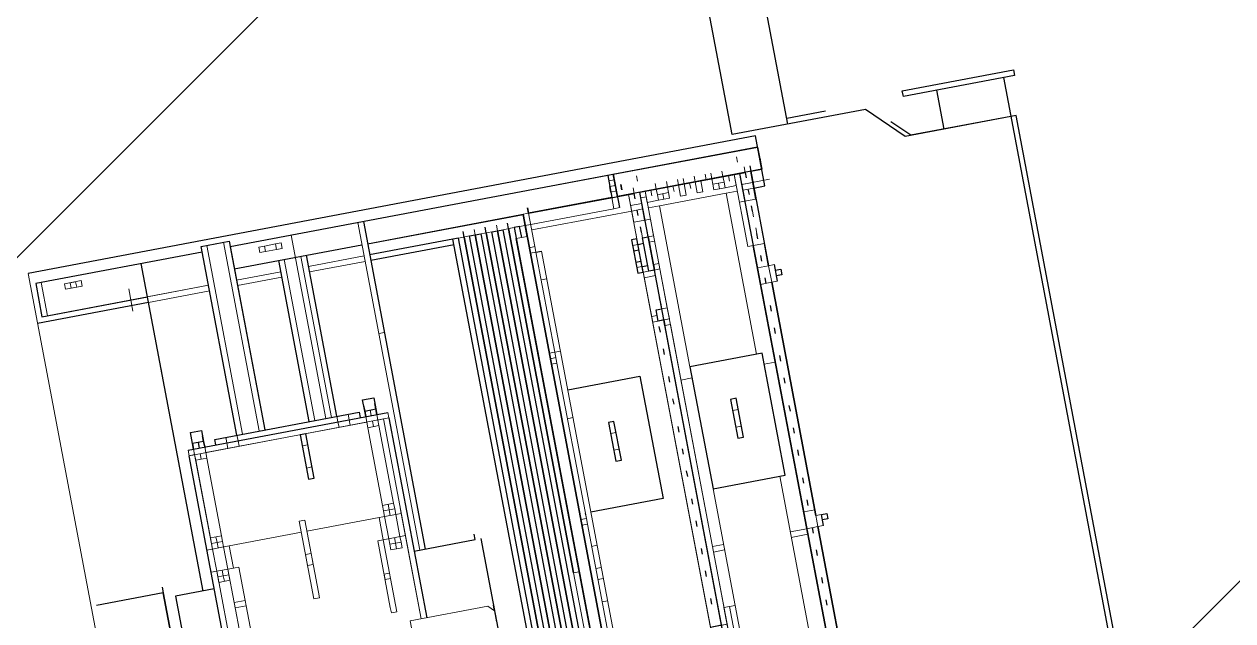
# Model space of a CAD drawing. Extents: x 407440 to 411585, y 6041728 to 6045069.
# Drawn here: x 410380.53 to 410392.8, y 6044272.61 to 6044278.68 of the extents above; entities that cross this region are included whole.
import ezdxf

# ---------------------------------------------------------------- set-up
doc = ezdxf.new("R2010")
doc.units = 0
doc.header["$LTSCALE"] = 5
doc.linetypes.add('foc-TIELINE', pattern=[1.875, 1.25, -0.625])
doc.layers.add('P-PROPOSED-EXISTING-H', color=59, linetype='Continuous')
doc.layers.add('T-TIE', color=201, linetype='foc-TIELINE')

# ---------------------------------------------------------------- blocks, each defined once
blk = doc.blocks.new('P-RIG-877')
at = {"layer": 'T-TIE', "linetype": 'ByBlock', "lineweight": 25}
for points in [[(-3.3868, -19.0695), (-3.3868, -18.8399), (-3.3753, -18.8399), (-3.3753, -19.0695)], [(-3.3065, -19.3795), (-3.295, -19.3795)], [(-3.0539, -19.4024), (-2.5717, -19.4024)], [(-2.5487, -19.4024), (-2.1584, -19.4024)], [(-2.6635, -19.4484), (-2.9161, -19.4484), (-2.9161, -19.5976), (-2.6635, -19.5976)], [(-2.7554, -19.5172), (-2.8357, -19.5172), (-2.8357, -19.5287), (-2.7554, -19.5287)], [(-3.1228, -19.632), (-3.1228, -19.6435), (-3.1916, -19.6435), (-3.1916, -19.632)], [(-3.1342, -19.632), (-3.1228, -19.632)], [(-3.3065, -19.6665), (-3.295, -19.6665)], [(-3.1916, -19.655), (-3.1916, -19.6665), (-3.1228, -19.6665), (-3.1228, -19.655)], [(-3.3065, -19.6895), (-3.295, -19.6895)], [(-2.7554, -19.7698), (-2.8357, -19.7698), (-2.8357, -19.7813), (-2.7554, -19.7813)], [(-3.295, -19.8617), (-3.2835, -19.8617)], [(-1.4351, -19.8731), (-3.2835, -19.8731)], [(-3.2605, -19.9076), (-2.5487, -19.9076)], [(-3.2605, -19.9535), (-2.3191, -19.9535)], [(-3.2605, -19.9765), (-2.3191, -19.9765)], [(-3.2605, -19.9994), (-2.3191, -19.9994)], [(-2.5143, -20.0798), (-2.5028, -20.0798)], [(-2.9391, -20.2635), (-2.9505, -20.2635)], [(-2.8357, -20.3898), (-2.9276, -20.3898), (-2.9276, -20.4013), (-2.8357, -20.4013)]]:
    blk.add_lwpolyline(points, close=True, dxfattribs=at)
for points in [[(-1.1366, -19.3106), (-1.1366, -19.1499), (-1.217, -19.0695), (-1.217, -18.8514), (-3.295, -18.8514), (-3.295, -19.0695), (-3.3294, -19.1039)], [(-3.295, -18.8628), (-3.295, -19.081), (-3.3639, -19.1499), (-3.3639, -19.4254), (-3.9723, -19.4254), (-3.9723, -24.2932), (-4.0871, -24.2932)], [(-3.3753, -18.8628), (-1.1366, -18.8628)], [(-3.295, -19.0006), (-3.3753, -19.0006)], [(-3.3753, -19.2302), (-3.3753, -19.3106)], [(-3.3639, -19.3106), (-4.0871, -19.3106), (-4.0871, -24.8787)], [(-3.249, -19.4024), (-3.249, -19.3795), (-3.3524, -19.3795), (-3.3524, -20.8834)], [(-3.2261, -19.4024), (-3.2835, -19.4024), (-3.2835, -19.3795), (-3.2835, -19.678), (-3.3294, -19.678), (-3.2605, -19.678)], [(-3.295, -19.678), (-3.3294, -19.678), (-3.3294, -19.3795), (-3.2835, -19.3795)], [(-3.3294, -19.3795), (-3.3294, -20.4701)], [(-3.0883, -19.391), (-3.0539, -19.391)], [(-3.0768, -19.391), (-3.0768, -19.3795), (-3.0654, -19.3795), (-3.0654, -19.391)], [(-2.5487, -19.391), (-2.5717, -19.391), (-2.5717, -19.3795), (-2.5602, -19.3795), (-2.5602, -19.391)], [(-3.295, -19.4024), (-3.2835, -19.4024), (-3.0883, -19.4024), (-3.1342, -19.4024)], [(-3.2261, -19.632), (-3.2835, -19.632), (-3.2835, -19.4139), (-3.272, -19.4139)], [(-3.2376, -19.4139), (-3.249, -19.4139)], [(-3.2031, -19.4139), (-3.2146, -19.4139)], [(-3.1457, -19.4139), (-3.1572, -19.4139)], [(-3.0998, -19.4139), (-3.1113, -19.4139)], [(-3.0539, -19.4139), (-3.0654, -19.4139)], [(-2.9965, -19.4139), (-3.008, -19.4139)], [(-2.9505, -19.4139), (-2.962, -19.4139)], [(-2.8931, -19.4139), (-2.9046, -19.4139)], [(-2.8472, -19.4139), (-2.8587, -19.4139)], [(-2.7898, -19.4139), (-2.8013, -19.4139)], [(-2.7439, -19.4139), (-2.7554, -19.4139)], [(-2.698, -19.4139), (-2.7095, -19.4139)], [(-2.6406, -19.4139), (-2.652, -19.4139)], [(-2.5946, -19.4139), (-2.6061, -19.4139)], [(-2.5372, -19.4139), (-2.5487, -19.4139)], [(-2.4913, -19.4139), (-2.5028, -19.4139)], [(-2.4339, -19.4139), (-2.4454, -19.4139)], [(-2.388, -19.4139), (-2.3995, -19.4139)], [(-3.2835, -19.4254), (-3.2261, -19.4254)], [(-3.272, -19.4254), (-2.1813, -19.4254), (-3.1342, -19.4254)], [(-2.388, -19.632), (-2.388, -19.655), (-2.2961, -19.655), (-2.2961, -19.632), (-2.1813, -19.632), (-3.272, -19.632)], [(-3.1916, -19.632), (-3.2031, -19.632)], [(-2.3995, -19.632), (-3.0194, -19.632), (-3.008, -19.632), (-3.0194, -19.632), (-3.0194, -19.6435), (-3.0424, -19.6435), (-3.0424, -19.632), (-3.0539, -19.632), (-3.0654, -19.632)], [(-2.2961, -19.632), (-2.2847, -19.632), (-2.3995, -19.632), (-2.411, -19.632)], [(-3.3294, -19.6895), (-3.2835, -19.6895), (-3.2835, -19.8617), (-3.2835, -19.6435)], [(-3.272, -19.6435), (-3.2835, -19.6435), (-3.2835, -19.655)], [(-3.2376, -19.6435), (-3.249, -19.6435)], [(-3.2031, -19.6435), (-3.2146, -19.6435)], [(-3.1802, -19.655), (-3.1802, -19.6435)], [(-3.1687, -19.6665), (-3.1687, -19.655)], [(-3.1457, -19.6665), (-3.1457, -19.655)], [(-3.1342, -19.655), (-3.1342, -19.6435)], [(-2.9965, -19.6435), (-3.008, -19.6435)], [(-2.9505, -19.6435), (-2.962, -19.6435)], [(-2.8931, -19.6435), (-2.9046, -19.6435)], [(-2.8472, -19.6435), (-2.8587, -19.6435)], [(-2.7898, -19.6435), (-2.8013, -19.6435)], [(-2.7439, -19.6435), (-2.7554, -19.6435)], [(-2.698, -19.6435), (-2.7095, -19.6435)], [(-2.6406, -19.6435), (-2.652, -19.6435)], [(-2.5946, -19.6435), (-2.6061, -19.6435)], [(-2.5372, -19.6435), (-2.5487, -19.6435)], [(-2.4913, -19.6435), (-2.5028, -19.6435)], [(-2.4339, -19.6435), (-2.4454, -19.6435)], [(-2.9161, -19.8502), (-2.9161, -19.7009), (-2.6635, -19.7009), (-2.6635, -19.8502)], [(-3.2031, -19.8617), (-3.2031, -19.8502)], [(-3.2835, -20.1946), (-3.2835, -19.8731)], [(-3.2376, -19.8731), (-3.2605, -19.8731), (-3.272, -19.8731)], [(-3.2376, -19.8846), (-3.2605, -19.8846), (-3.2605, -19.8961), (-1.4351, -19.8961), (-3.2376, -19.8961)], [(-3.2605, -19.9076), (-3.272, -19.9076)], [(-2.3191, -19.942), (-3.2605, -19.942), (-3.2605, -19.9305), (-2.3191, -19.9305), (-3.2605, -19.9305), (-3.2605, -19.9191), (-2.3191, -19.9191)], [(-3.2605, -19.9535), (-3.272, -19.9535)], [(-2.3191, -19.988), (-3.2605, -19.988), (-3.2605, -19.965), (-2.3191, -19.965)], [(-3.2605, -19.9994), (-3.272, -19.9994)], [(-2.3191, -20.0109), (-3.2605, -20.0109), (-3.2605, -20.0224)], [(-2.3191, -20.0224), (-3.2605, -20.0224), (-3.2605, -20.1946)], [(-3.249, -20.0224), (-3.249, -20.1946)], [(-2.652, -20.0798), (-2.2847, -20.0798)], [(-2.652, -20.2176), (-2.652, -20.0913), (-2.6635, -20.0913)], [(-3.3294, -20.1946), (-2.652, -20.1946)], [(-3.2835, -20.4701), (-3.2835, -20.2061)], [(-2.9391, -20.6309), (-2.9391, -20.2176)], [(-2.9276, -20.2176), (-2.5143, -20.2176)], [(-2.9391, -20.2635), (-2.9505, -20.2635), (-2.9735, -20.2635), (-2.9735, -20.2405), (-2.9505, -20.2405), (-2.9391, -20.2405)], [(-2.962, -20.2635), (-2.9505, -20.2635), (-2.9505, -20.2405), (-2.9391, -20.2405), (-2.9505, -20.2405), (-2.962, -20.2405)], [(-2.9391, -20.5735), (-2.9505, -20.5735), (-2.9505, -20.275), (-2.9391, -20.275)], [(-2.9505, -20.3209), (-3.2835, -20.3209)], [(-2.9505, -20.3783), (-3.2835, -20.3783)], [(-2.9505, -20.5275), (-3.3409, -20.5275), (-3.3409, -20.4701), (-2.9505, -20.4701)], [(-3.3294, -20.5275), (-3.3294, -20.872), (-3.2605, -20.872), (-3.2605, -20.6538)], [(-2.9505, -20.6194), (-2.9391, -20.6194), (-2.9505, -20.6194), (-2.9735, -20.6194), (-2.9735, -20.5964), (-2.9505, -20.5964), (-2.9391, -20.5964), (-2.9505, -20.5964), (-2.9505, -20.6194), (-2.962, -20.6194)], [(-2.9391, -20.5964), (-2.9505, -20.5964), (-2.962, -20.5964)], [(-2.9505, -20.6079), (-2.9391, -20.6079)], [(-2.5143, -20.7457), (-2.5143, -20.6424), (-2.5258, -20.6424), (-2.5602, -20.6424), (-2.5602, -20.6309), (-2.5143, -20.6309), (-2.9276, -20.6309)], [(-2.652, -20.6309), (-2.652, -20.7112), (-2.5028, -20.7112), (-2.4913, -20.7112)], [(-2.652, -20.6538), (-3.3294, -20.6538)], [(-3.249, -20.6538), (-3.249, -20.8834)], [(-2.675, -20.7342), (-2.6635, -20.7342), (-2.5143, -20.7342), (-2.5028, -20.7342), (-2.5143, -20.7342), (-2.6635, -20.7342), (-2.6635, -20.872)]]:
    blk.add_lwpolyline(points, dxfattribs=at)
at = {"layer": 'T-TIE', "linetype": 'ByBlock', "lineweight": 18}
for points in [[(-3.2605, -19.368), (-3.2605, -19.4254)], [(-3.3065, -19.3795), (-3.3179, -19.3795), (-3.3294, -19.3795)], [(-3.0883, -19.4024), (-3.0883, -19.391)], [(-3.0539, -19.4024), (-3.0539, -19.391)], [(-2.1125, -19.391), (-2.1125, -19.655), (-2.1813, -19.655), (-2.1813, -19.5976), (-2.6635, -19.5976)], [(-2.6635, -19.4598), (-2.1813, -19.4598), (-2.1813, -19.391)], [(-2.5717, -19.4024), (-2.5717, -19.391)], [(-2.5487, -19.4024), (-2.5487, -19.391)], [(-3.2835, -19.4139), (-3.295, -19.4139)], [(-3.1342, -19.4024), (-3.1342, -19.4369), (-3.2835, -19.4369), (-3.2835, -19.632), (-3.2835, -19.655), (-3.2261, -19.655), (-3.2261, -19.6206), (-3.1916, -19.6206), (-3.1916, -19.632), (-3.2261, -19.632), (-3.272, -19.632), (-3.2835, -19.632), (-3.272, -19.632), (-3.272, -19.6206), (-3.2605, -19.6206), (-3.2835, -19.6206), (-3.2835, -19.4254), (-3.2835, -19.4369), (-3.2605, -19.4369), (-3.2605, -19.4598), (-3.272, -19.4598), (-3.2835, -19.4598), (-3.272, -19.4598), (-3.2605, -19.4598), (-3.272, -19.4598), (-3.2835, -19.4598), (-3.272, -19.4598), (-3.2835, -19.4598), (-3.272, -19.4598), (-3.2605, -19.4598), (-3.2605, -19.4828)], [(-3.2835, -19.4254), (-3.2835, -19.4024)], [(-3.2835, -19.4024), (-3.2376, -19.4024)], [(-3.2605, -19.4254), (-3.2605, -19.4024), (-3.272, -19.4024), (-3.2605, -19.4024)], [(-3.249, -19.4024), (-3.249, -19.4254)], [(-3.2261, -19.4024), (-3.2261, -19.4369)], [(-3.2031, -19.4139), (-3.2146, -19.4139)], [(-3.2031, -19.4024), (-3.1916, -19.4024)], [(-3.1572, -19.4139), (-3.1687, -19.4139)], [(-3.1572, -19.4024), (-3.1457, -19.4024)], [(-3.0539, -19.4254), (-3.0539, -19.4024), (-3.0883, -19.4024), (-3.0883, -19.4254)], [(-2.5832, -19.4254), (-2.5832, -19.4024), (-2.5487, -19.4024), (-2.5487, -19.4254), (-2.5487, -19.4598)], [(-3.3065, -19.4254), (-3.3179, -19.4254)], [(-2.1813, -19.4254), (-3.1342, -19.4254), (-3.272, -19.4254), (-3.2835, -19.4254), (-3.272, -19.4254)], [(-3.249, -19.4598), (-3.249, -19.4369), (-3.249, -19.4598)], [(-3.2261, -19.4254), (-2.1813, -19.4254), (-2.1813, -19.6206), (-2.2961, -19.6206), (-2.2961, -19.632), (-2.2961, -19.6206), (-2.2961, -19.655)], [(-3.008, -19.632), (-3.0194, -19.632), (-3.0194, -19.6206), (-3.0424, -19.6206), (-3.0424, -19.632), (-3.0424, -19.6206), (-3.1342, -19.6206), (-2.1813, -19.6206), (-2.1813, -19.4369), (-2.1928, -19.4369)], [(-2.5372, -19.4598), (-2.5372, -19.4254)], [(-3.2835, -19.4598), (-3.295, -19.4598)], [(-3.272, -19.4484), (-3.2835, -19.4484)], [(-3.272, -19.4598), (-3.272, -19.4828), (-3.2835, -19.4828), (-3.272, -19.4828), (-3.2835, -19.4828), (-3.272, -19.4828), (-3.2605, -19.4828), (-3.2605, -19.4598), (-3.272, -19.4598), (-3.2605, -19.4598), (-3.272, -19.4598), (-3.2605, -19.4598)], [(-2.9161, -19.5976), (-3.249, -19.5976), (-3.249, -19.4598), (-2.9161, -19.4598)], [(-3.249, -19.4598), (-3.249, -19.5976), (-3.249, -19.4598)], [(-3.2835, -19.4828), (-3.295, -19.4828)], [(-3.2835, -19.4943), (-3.295, -19.4943)], [(-3.2605, -19.4713), (-3.2605, -19.4713)], [(-3.2835, -19.5058), (-3.2605, -19.5058), (-3.2605, -19.5172), (-3.2835, -19.5172), (-3.295, -19.5172)], [(-2.8128, -19.5287), (-2.8128, -19.5172)], [(-2.7783, -19.5287), (-2.7783, -19.5172)], [(-3.295, -19.5402), (-3.2835, -19.5402), (-3.2605, -19.5402), (-3.2605, -19.5517), (-3.2835, -19.5517), (-3.295, -19.5517)], [(-3.272, -19.5287), (-3.2835, -19.5287)], [(-3.272, -19.5632), (-3.2835, -19.5632)], [(-3.2605, -19.6206), (-3.2605, -19.5976), (-3.272, -19.5976), (-3.2835, -19.5976), (-3.272, -19.5976), (-3.2605, -19.5976), (-3.2605, -19.5746), (-3.272, -19.5746), (-3.2605, -19.5746), (-3.272, -19.5746), (-3.2605, -19.5746), (-3.272, -19.5746), (-3.272, -19.5976), (-3.2835, -19.5976), (-3.295, -19.5976)], [(-3.2835, -19.5746), (-3.295, -19.5746)], [(-3.272, -19.5861), (-3.2605, -19.5861)], [(-3.272, -19.5861), (-3.272, -19.5861)], [(-3.2605, -19.5861), (-3.2605, -19.5861)], [(-3.2605, -19.5976), (-3.272, -19.5976), (-3.2835, -19.5976)], [(-3.272, -19.6091), (-3.2835, -19.6091)], [(-3.249, -19.5976), (-3.249, -19.6206)], [(-2.8931, -19.5976), (-2.8931, -19.6206), (-2.8931, -19.5976)], [(-2.5487, -19.5976), (-2.5487, -19.6206)], [(-2.5372, -19.6206), (-2.5372, -19.5976)], [(-2.1928, -19.5976), (-2.1928, -19.6206), (-2.4224, -19.6206), (-2.4224, -19.6091), (-2.1928, -19.6091)], [(-2.4224, -19.6091), (-2.4224, -19.5976)], [(-3.3065, -19.632), (-3.3179, -19.632)], [(-3.2835, -19.6206), (-3.1342, -19.6206), (-3.1342, -19.632), (-3.1457, -19.632)], [(-3.2605, -19.655), (-3.2605, -19.632)], [(-3.249, -19.632), (-3.249, -19.655), (-3.249, -19.8617)], [(-3.1228, -19.632), (-3.1228, -19.6206), (-3.1228, -19.632), (-3.1342, -19.632), (-3.1342, -19.6206)], [(-2.388, -19.655), (-2.388, -19.6206), (-2.388, -19.632), (-2.388, -19.6206), (-3.008, -19.6206), (-3.008, -19.632), (-3.1228, -19.632), (-3.1228, -19.655), (-2.1584, -19.655), (-2.1584, -19.6435)], [(-2.1584, -19.655), (-3.1228, -19.655), (-3.0194, -19.655), (-3.0194, -19.6435), (-3.0194, -19.6206), (-3.0194, -19.632), (-3.0194, -19.6206)], [(-3.1113, -19.655), (-3.1113, -19.632)], [(-3.0424, -19.6435), (-3.0424, -19.6206)], [(-3.0194, -19.632), (-3.0424, -19.632)], [(-3.2835, -19.6435), (-3.295, -19.6435)], [(-3.2261, -19.655), (-3.2835, -19.655), (-3.1916, -19.655), (-3.2031, -19.655)], [(-3.2031, -19.6435), (-3.1916, -19.6435), (-3.2031, -19.6435), (-3.2146, -19.6435)], [(-3.1802, -19.6665), (-3.1802, -19.655)], [(-3.1342, -19.6665), (-3.1342, -19.655), (-3.1342, -19.6435)], [(-3.1342, -19.655), (-2.1813, -19.655)], [(-3.0309, -19.655), (-3.0309, -19.6435)], [(-3.3065, -19.6895), (-3.3065, -19.678), (-3.3179, -19.678), (-3.3294, -19.678), (-3.3179, -19.678), (-3.3179, -19.6895), (-3.3179, -19.678)], [(-3.3294, -20.1946), (-3.3294, -19.6895)], [(-3.295, -19.6895), (-3.295, -19.678), (-3.3065, -19.678)], [(-3.2835, -19.6895), (-3.2605, -19.6895), (-3.2605, -19.678)], [(-3.2605, -19.8617), (-3.2605, -19.6895), (-3.2605, -19.8617)], [(-2.8128, -19.7813), (-2.8128, -19.7698)], [(-2.7783, -19.7813), (-2.7783, -19.7698)], [(-3.2835, -20.1946), (-3.2835, -19.8617), (-3.2146, -19.8617), (-3.2261, -19.8617)], [(-3.2605, -19.8502), (-3.2605, -19.9076)], [(-1.8943, -19.8617), (-1.8943, -19.8502), (-3.2031, -19.8502)], [(-2.9965, -19.8617), (-2.985, -19.8617), (-2.9965, -19.8617), (-3.2031, -19.8617)], [(-3.1457, -19.8502), (-3.1457, -19.8617)], [(-2.9965, -19.8502), (-2.9965, -19.8617), (-2.985, -19.8617)], [(-2.985, -19.8731), (-2.985, -19.8617), (-2.985, -19.8731)], [(-2.9735, -19.8617), (-2.652, -19.8617), (-2.6635, -19.8617)], [(-2.8587, -19.8617), (-2.8587, -19.8502)], [(-2.6406, -19.8617), (-2.6406, -19.8731), (-2.652, -19.8731), (-2.652, -19.8617), (-2.6406, -19.8617), (-1.8599, -19.8617), (-1.8484, -19.8617), (-1.8599, -19.8617), (-1.8599, -19.8731), (-1.8484, -19.8731), (-1.8484, -19.8617), (-1.8599, -19.8617), (-1.8484, -19.8617), (-1.5155, -19.8617), (-1.5155, -19.8731), (-1.5269, -19.8731)], [(-2.5946, -19.8617), (-2.5946, -19.8502)], [(-2.5487, -19.8502), (-2.5487, -19.8617)], [(-2.5258, -19.8617), (-2.5258, -19.8502)], [(-2.4798, -19.8617), (-2.4798, -19.8502)], [(-3.2835, -19.8731), (-3.2261, -19.8731)], [(-3.2605, -19.8846), (-3.2605, -19.8731), (-3.272, -19.8731), (-3.2605, -19.8731)], [(-2.985, -19.8731), (-2.9965, -19.8731)], [(-3.2605, -19.9191), (-3.2605, -19.8961)], [(-2.5487, -19.8961), (-2.5487, -19.9076), (-2.2961, -19.9076), (-2.2961, -19.8961)], [(-3.2605, -19.9305), (-3.272, -19.9305)], [(-3.2605, -19.965), (-3.2605, -19.942)], [(-3.2605, -19.9765), (-3.272, -19.9765)], [(-3.2605, -20.0109), (-3.2605, -19.988)], [(-3.2605, -20.1946), (-3.2605, -20.0224)], [(-2.4798, -20.0798), (-2.5028, -20.0798), (-2.5143, -20.0913), (-2.5143, -20.252), (-2.4454, -20.252)], [(-2.652, -20.2061), (-3.3294, -20.2061), (-3.3294, -20.4701), (-2.9505, -20.4701)], [(-3.2835, -20.4701), (-3.2835, -20.2061)], [(-3.249, -20.2061), (-3.249, -20.3209)], [(-3.0998, -20.1946), (-3.0998, -20.2061)], [(-2.9276, -20.229), (-2.9276, -20.2176), (-2.9391, -20.2176), (-2.9276, -20.2176), (-2.9276, -20.6309), (-2.5143, -20.6309), (-2.5258, -20.6309), (-2.5143, -20.6424), (-2.5143, -20.7457)], [(-2.7439, -20.229), (-2.7324, -20.229), (-2.5143, -20.229), (-2.9276, -20.229), (-2.9276, -20.2176), (-2.5143, -20.2176), (-2.9276, -20.2176), (-2.9391, -20.2176)], [(-2.9276, -20.2405), (-2.9276, -20.229), (-2.9276, -20.2405)], [(-2.8587, -20.2176), (-2.8702, -20.2176)], [(-2.9505, -20.2635), (-2.9391, -20.2635), (-2.9276, -20.2635), (-2.9161, -20.2635), (-2.9161, -20.2405), (-2.9276, -20.2405), (-2.9391, -20.2405), (-2.9505, -20.2405), (-2.962, -20.2405), (-2.9505, -20.2405), (-2.9391, -20.2405)], [(-2.9505, -20.252), (-2.9391, -20.252)], [(-2.9505, -20.252), (-2.9505, -20.252)], [(-2.9505, -20.252), (-2.9505, -20.252)], [(-2.9391, -20.252), (-2.9391, -20.252)], [(-2.9391, -20.252), (-2.9391, -20.252)], [(-2.9161, -20.252), (-2.9276, -20.252)], [(-2.9276, -20.252), (-2.9276, -20.252)], [(-2.9276, -20.252), (-2.9276, -20.252)], [(-2.9161, -20.2405), (-2.7554, -20.2405), (-2.7439, -20.2405), (-2.7324, -20.2405), (-2.7324, -20.2635), (-2.7439, -20.2635), (-2.7439, -20.2405), (-2.7554, -20.2405), (-2.7554, -20.2635), (-2.7439, -20.2635), (-2.7439, -20.2405)], [(-2.7324, -20.252), (-2.7439, -20.252), (-2.7554, -20.252)], [(-2.7554, -20.252), (-2.7554, -20.252)], [(-2.7554, -20.252), (-2.7554, -20.252)], [(-2.7439, -20.252), (-2.7439, -20.252)], [(-2.7324, -20.252), (-2.7324, -20.252)], [(-2.675, -20.2405), (-2.6865, -20.2405)], [(-2.6865, -20.2635), (-2.675, -20.2635), (-2.675, -20.2405)], [(-2.6635, -20.252), (-2.675, -20.252), (-2.6865, -20.252)], [(-2.6865, -20.252), (-2.6865, -20.252)], [(-2.6865, -20.252), (-2.6865, -20.252)], [(-2.675, -20.252), (-2.675, -20.252)], [(-2.6635, -20.252), (-2.6635, -20.252)], [(-2.9276, -20.2635), (-2.9276, -20.2635)], [(-2.9276, -20.2635), (-2.9276, -20.2635)], [(-2.9161, -20.2635), (-2.7554, -20.2635), (-2.7439, -20.2635)], [(-2.7554, -20.2635), (-2.7554, -20.2635)], [(-2.7554, -20.2635), (-2.7554, -20.2635)], [(-2.7439, -20.2635), (-2.7439, -20.2635)], [(-2.7324, -20.2635), (-2.7324, -20.2635)], [(-2.7324, -20.4242), (-2.7324, -20.275)], [(-2.6865, -20.2635), (-2.6865, -20.2635)], [(-2.6865, -20.2635), (-2.6865, -20.2635)], [(-2.675, -20.2635), (-2.675, -20.2635)], [(-2.6635, -20.2635), (-2.6635, -20.2635)], [(-2.9505, -20.2979), (-2.9391, -20.2979), (-2.9276, -20.2979)], [(-2.9505, -20.3209), (-2.9391, -20.3209), (-2.9276, -20.3209)], [(-2.9505, -20.3439), (-3.3294, -20.3439), (-2.9505, -20.3439)], [(-2.9505, -20.3324), (-3.2835, -20.3324)], [(-2.9505, -20.3668), (-3.2835, -20.3668)], [(-2.9505, -20.3783), (-3.2835, -20.3783)], [(-3.249, -20.3783), (-3.249, -20.4701)], [(-2.9046, -20.4013), (-2.9046, -20.3898)], [(-2.8587, -20.4013), (-2.8587, -20.3898)], [(-2.7324, -20.4357), (-2.7324, -20.5849), (-2.6865, -20.5849), (-2.6865, -20.6309), (-2.7324, -20.6309), (-2.7439, -20.6309)], [(-2.9505, -20.4816), (-3.3409, -20.4816)], [(-2.9505, -20.5161), (-3.3409, -20.5161)], [(-3.3409, -20.5275), (-2.9505, -20.5275), (-2.9391, -20.5275), (-2.9276, -20.5275)], [(-3.2605, -20.872), (-3.2605, -20.5275), (-3.2605, -20.6538)], [(-3.249, -20.5275), (-3.249, -20.6538)], [(-2.9505, -20.5505), (-2.9391, -20.5505), (-2.9276, -20.5505)], [(-2.9391, -20.5964), (-2.9505, -20.5964), (-2.962, -20.5964), (-2.9505, -20.5964), (-2.9391, -20.5964), (-2.9276, -20.5964), (-2.9161, -20.5964), (-2.7554, -20.5964), (-2.7439, -20.5964), (-2.7324, -20.5964), (-2.7324, -20.6194), (-2.7439, -20.6194), (-2.7439, -20.5964), (-2.7554, -20.5964), (-2.7554, -20.6194), (-2.7439, -20.6194), (-2.7439, -20.5964)], [(-2.7324, -20.6194), (-2.6865, -20.6194), (-2.7324, -20.6194), (-2.9276, -20.6194), (-2.9391, -20.6194), (-2.9276, -20.6194), (-2.9161, -20.6194), (-2.9161, -20.5964)], [(-2.7324, -20.5849), (-2.7324, -20.6309)], [(-2.6865, -20.5964), (-2.675, -20.5964), (-2.675, -20.6194), (-2.6635, -20.6194), (-2.6635, -20.5964), (-2.675, -20.5964), (-2.675, -20.6194), (-2.6865, -20.6194), (-2.5143, -20.6194)], [(-2.9391, -20.6194), (-2.9505, -20.6194), (-2.962, -20.6194), (-2.9505, -20.6194)], [(-2.9505, -20.6079), (-2.9391, -20.6079)], [(-2.9505, -20.6079), (-2.9505, -20.6079)], [(-2.9505, -20.6079), (-2.9505, -20.6079)], [(-2.9391, -20.6079), (-2.9391, -20.6079)], [(-2.9391, -20.6079), (-2.9391, -20.6079)], [(-2.9161, -20.6079), (-2.9276, -20.6079)], [(-2.9276, -20.6079), (-2.9276, -20.6079)], [(-2.9276, -20.6079), (-2.9276, -20.6079)], [(-2.9276, -20.6309), (-2.9276, -20.6194), (-2.9276, -20.6309)], [(-2.9276, -20.6194), (-2.9276, -20.6194)], [(-2.9276, -20.6194), (-2.9276, -20.6194)], [(-2.9161, -20.6194), (-2.7554, -20.6194), (-2.7439, -20.6194)], [(-2.7324, -20.6079), (-2.7439, -20.6079), (-2.7554, -20.6079)], [(-2.7554, -20.6079), (-2.7554, -20.6079)], [(-2.7554, -20.6079), (-2.7554, -20.6079)], [(-2.7554, -20.6194), (-2.7554, -20.6194)], [(-2.7554, -20.6194), (-2.7554, -20.6194)], [(-2.7439, -20.6079), (-2.7439, -20.6079)], [(-2.7439, -20.6194), (-2.7439, -20.6194)], [(-2.7324, -20.6079), (-2.7324, -20.6079)], [(-2.7324, -20.6194), (-2.7324, -20.6194)], [(-2.6635, -20.6079), (-2.675, -20.6079), (-2.6865, -20.6079)], [(-2.6865, -20.6079), (-2.6865, -20.6079)], [(-2.6865, -20.6079), (-2.6865, -20.6079)], [(-2.6865, -20.6194), (-2.6865, -20.6194)], [(-2.6865, -20.6194), (-2.6865, -20.6194)], [(-2.675, -20.6079), (-2.675, -20.6079)], [(-2.675, -20.6194), (-2.675, -20.6194)], [(-2.6635, -20.6079), (-2.6635, -20.6079)], [(-2.6635, -20.6194), (-2.6635, -20.6194)], [(-2.9391, -20.6309), (-2.9276, -20.6309), (-2.9391, -20.6309)], [(-2.8587, -20.6309), (-2.8702, -20.6309)], [(-3.3294, -20.6538), (-2.652, -20.6538)], [(-3.2605, -20.6653), (-3.2605, -20.7227)], [(-3.0998, -20.6538), (-3.1113, -20.6538)], [(-3.2835, -20.6883), (-3.2376, -20.6883)], [(-2.6635, -20.7342), (-2.6635, -20.872)], [(-3.2605, -20.8605), (-3.3294, -20.8605), (-3.3294, -20.872)], [(-3.3524, -20.8834), (-1.1481, -20.8834)]]:
    blk.add_lwpolyline(points, dxfattribs=at)
for points in [[(-3.2031, -19.4139), (-3.1916, -19.4139)], [(-3.1572, -19.4139), (-3.1457, -19.4139)], [(-3.249, -19.4598), (-3.249, -19.4369)], [(-2.8931, -19.4254), (-2.8931, -19.4484)], [(-3.272, -19.4828), (-3.272, -19.4713), (-3.2605, -19.4713), (-3.2605, -19.4828)], [(-3.2835, -19.5746), (-3.272, -19.5746)], [(-3.2835, -19.5746), (-3.272, -19.5746)], [(-3.272, -19.5976), (-3.2605, -19.5976), (-3.272, -19.5976), (-3.2835, -19.5976)], [(-3.249, -19.5976), (-3.249, -19.6206)], [(-3.1802, -19.6206), (-3.1802, -19.632)], [(-3.1228, -19.6206), (-3.1228, -19.632)], [(-3.2146, -19.8617), (-3.2031, -19.8617), (-3.2146, -19.8617), (-3.2146, -19.8731), (-3.2031, -19.8731), (-3.2031, -19.8617)], [(-3.2146, -19.8617), (-3.2031, -19.8617), (-3.2031, -19.8731), (-3.2146, -19.8731)], [(-2.9965, -19.8731), (-2.985, -19.8731), (-2.9735, -19.8731), (-2.9735, -19.8617), (-2.9965, -19.8617), (-2.985, -19.8617), (-2.9965, -19.8617), (-2.9965, -19.8731), (-2.985, -19.8731)], [(-2.652, -19.8617), (-2.6406, -19.8617), (-2.652, -19.8617), (-2.652, -19.8731), (-2.6406, -19.8731), (-2.6406, -19.8617)], [(-3.2376, -19.8731), (-3.2376, -19.8961)], [(-3.2261, -19.8731), (-3.2146, -19.8731), (-3.2031, -19.8731), (-3.2146, -19.8731)], [(-2.652, -19.8731), (-2.6406, -19.8731), (-2.652, -19.8731), (-2.6635, -19.8731)], [(-3.2605, -20.3209), (-3.2605, -20.2061)], [(-2.6865, -20.229), (-2.7324, -20.229), (-2.7324, -20.275), (-2.6865, -20.275)], [(-2.6865, -20.2405), (-2.7324, -20.2405)], [(-2.675, -20.2405), (-2.675, -20.2635), (-2.6635, -20.2635), (-2.6635, -20.2405)], [(-2.9391, -20.2635), (-2.9505, -20.2635), (-2.962, -20.2635), (-2.9505, -20.2635)], [(-2.9276, -20.5964), (-2.9276, -20.2635)], [(-2.6865, -20.2635), (-2.7324, -20.2635)], [(-2.5487, -20.2865), (-2.5372, -20.2865), (-2.5372, -20.275), (-2.6865, -20.275), (-2.6865, -20.2865)], [(-2.6061, -20.275), (-2.6176, -20.275), (-2.6176, -20.2865), (-2.6061, -20.2865)], [(-3.3179, -20.3783), (-3.3179, -20.4013), (-3.3179, -20.4127), (-3.3065, -20.4127), (-3.3065, -20.4013), (-3.3065, -20.3783), (-3.3065, -20.3668), (-3.3179, -20.3668)], [(-3.3065, -20.3783), (-3.3179, -20.3783), (-3.3179, -20.4013), (-3.3065, -20.4013)], [(-3.2605, -20.4701), (-3.2605, -20.3783)], [(-2.6061, -20.4242), (-2.7554, -20.4242), (-2.7554, -20.4357), (-2.5946, -20.4357), (-2.5946, -20.4242)], [(-2.675, -20.4242), (-2.6865, -20.4242), (-2.6865, -20.4357), (-2.6635, -20.4357), (-2.6635, -20.4242)], [(-2.5487, -20.5964), (-2.5372, -20.5964), (-2.5372, -20.5735), (-2.6865, -20.5735), (-2.6865, -20.5964)], [(-2.6176, -20.5735), (-2.6176, -20.5964), (-2.6061, -20.5964), (-2.6061, -20.5735)], [(-2.7324, -20.5964), (-2.6865, -20.5964)], [(-2.9505, -20.6194), (-2.9391, -20.6194)], [(-3.272, -20.6883), (-3.2605, -20.6883)], [(-3.3179, -20.7801), (-3.3179, -20.8146), (-3.3065, -20.8146), (-3.3065, -20.7801)], [(-3.3065, -20.7916), (-3.3179, -20.7916), (-3.3179, -20.8031), (-3.3065, -20.8031)]]:
    blk.add_lwpolyline(points, close=True, dxfattribs=at)

msp = doc.modelspace()

# ---------------------------------------------------------------- hatches: boundary and pattern name
at = {"layer": 'P-PROPOSED-EXISTING-H'}
h = msp.add_hatch(dxfattribs=at)
h.set_pattern_fill('ANSI31', color=256, scale=3.498392, style=0)
h.set_pattern_definition([(45, (-102.852, 2739.382), (-7.854113246, 7.854113246), [])])
edge = h.paths.add_edge_path()
edge.add_line((410849.565, 6043843.767), (410381.581, 6043755.258))
edge.add_line((410381.581, 6043755.258), (409934.712, 6043670.743))
edge.add_line((409934.712, 6043670.743), (409814.106, 6044308.44))
edge.add_line((409814.106, 6044308.44), (410263.945, 6044377.375))
edge.add_line((410263.945, 6044377.375), (410794.85, 6044458.734))
edge.add_line((410794.85, 6044458.734), (411169.273, 6044565.411))
edge.add_line((411169.273, 6044565.411), (411290.002, 6043927.065))
edge.add_line((411290.002, 6043927.065), (411039.067, 6043879.607))
edge.add_arc((410922.403, 6043977.554), 152.33, 241.43508, 319.98432, ccw=False)

# ---------------------------------------------------------------- block references
at = {"layer": 'T-TIE', "linetype": 'ByBlock', "xscale": 4.999999999955019, "yscale": 4.999999999955019, "zscale": 4.999999999955019, "rotation": 280.7096999997605}
msp.add_blockref('P-RIG-877', (410486.28, 6044279.077), dxfattribs=at)

doc.saveas('drawing.dxf')
